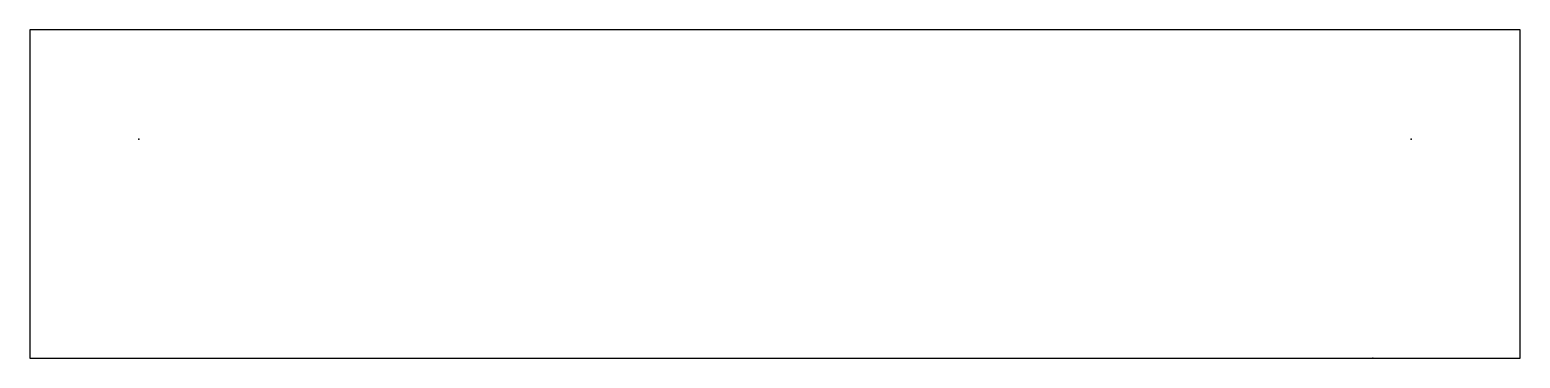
# Model space of a CAD drawing. Header units: millimetres. Extents: x -25.3 to 2, y -4 to 2.
import ezdxf

# ---------------------------------------------------------------- set-up
doc = ezdxf.new("R2010")
doc.units = ezdxf.units.MM
doc.layers.get('0').update_dxf_attribs({"linetype": 'CONTINUOUS'})

msp = doc.modelspace()

# ---------------------------------------------------------------- linework, layer by layer
msp.add_lwpolyline([(-25.3, -4), (2, -4), (2, 2), (-25.3, 2)], close=True)
for p in [(-23.3, 0), (0, 0), (-0.7, -4)]:
    msp.add_point(p)

doc.saveas('drawing.dxf')
